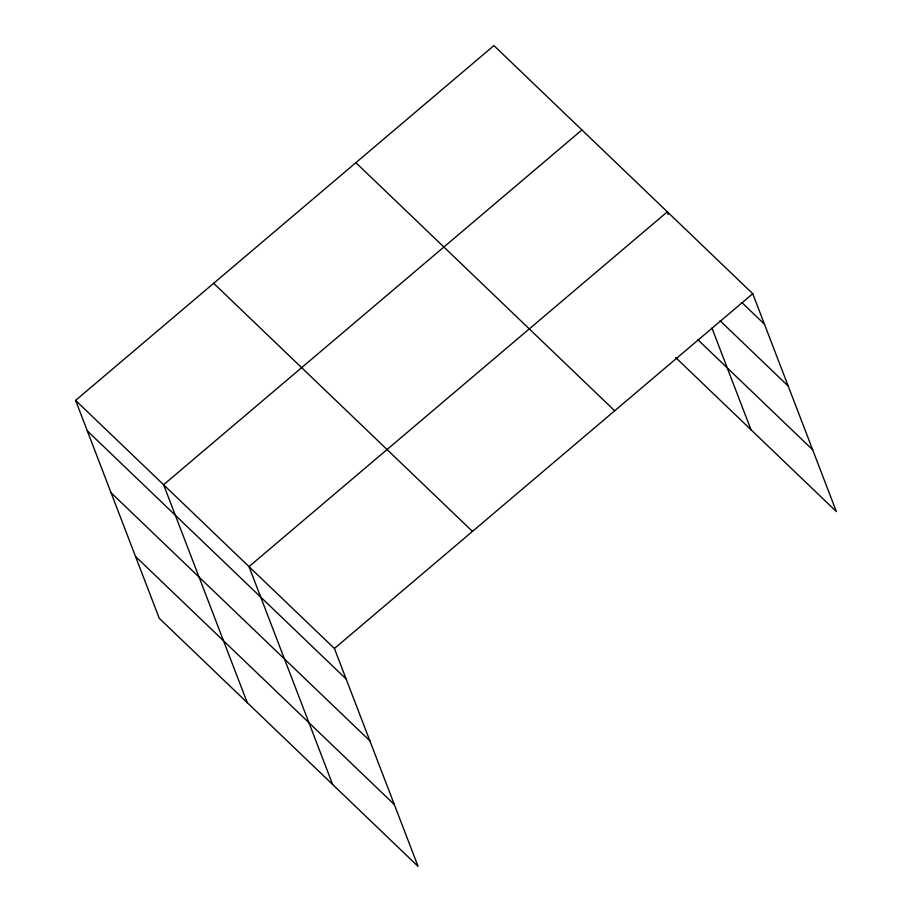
<?xml version="1.0" encoding="UTF-8"?>
<svg xmlns="http://www.w3.org/2000/svg" width="912" height="912" viewBox="0 0 912 912"><rect width="100%" height="100%" fill="white"/><g stroke="black" fill="none" stroke-linecap="round" stroke-linejoin="round"><path stroke-width="1.37" d="M75.605 400.391L334.419 648.489L418.072 866.4L159.258 618.302L75.605 400.391L493.928 45.6L752.742 293.698L836.395 511.609L675.746 357.618M581.924 129.949L163.601 484.739L247.255 702.65M334.419 648.489L752.742 293.698M742.083 302.75L764.45 324.193M720.07 320.739L788.185 386.038M697.76 339.629L812.649 449.764M355.885 162.678L614.699 410.776M213.659 283.301L472.462 531.411M87.313 430.886L346.127 678.984M111.059 492.731L369.862 740.829M135.523 556.457L394.326 804.555M668.348 214.48L667.333 211.823L249.01 566.614L332.663 784.525M711.953 328.069L750.986 429.746"/></g></svg>
